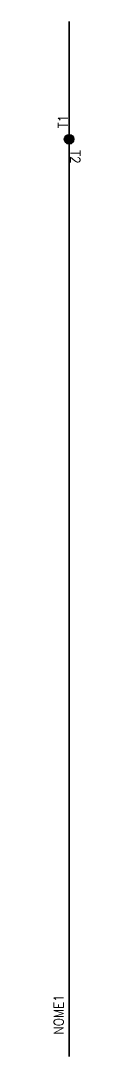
# Model space of a CAD drawing. Header units: millimetres. Extents: x -7 to -2, y -10 to 204.
import ezdxf
from ezdxf.enums import TextEntityAlignment as Align

# ---------------------------------------------------------------- set-up
doc = ezdxf.new("R2010")
doc.units = ezdxf.units.MM
doc.header["$LTSCALE"] = 10
doc.styles.add('ROMANS', font='romans.shx')

msp = doc.modelspace()

# ---------------------------------------------------------------- hatches: boundary and pattern name
h = msp.add_hatch(color=256)
h.paths.add_polyline_path([(-3.9, 180.21, 0.414214), (-4.9, 179.21, 0.414214), (-3.9, 178.21)])
h.paths.add_polyline_path([(-3.9, 178.21, 0.414214), (-2.9, 179.21, 0.414214), (-3.9, 180.21)])
h = msp.add_hatch(color=256)
h.paths.add_polyline_path([(-3.9, 178.21, 0.414214), (-2.9, 179.21, 0.414214), (-3.9, 180.21)])
h.paths.add_polyline_path([(-3.9, 180.21, 0.414214), (-4.9, 179.21, 0.414214), (-3.9, 178.21)])

# ---------------------------------------------------------------- linework, layer by layer
at = {"color": 7}
for p, q in [((-4.8, 179.21), (-4.9, 179.21)), ((-3, 179.21), (-2.9, 179.21))]:
    msp.add_line(p, q, dxfattribs=at)
at = {"color": 5, "const_width": 0.3}
msp.add_lwpolyline([(-3.9, 203.43), (-3.9, -9.45)], dxfattribs=at)
msp.add_circle((-3.9, 179.21), 1)
msp.add_circle((-3.9, 179.21), 1)
for p in [(-4.8, 179.21), (-3, 179.21)]:
    msp.add_point(p)

# ---------------------------------------------------------------- texts
at = {"color": 7, "style": 'ROMANS', "width": 0.9, "flags": 1}
for tag, rotation, p in [('T1', 90, (-4.17, 182.84)), ('T2', 270, (-3.64, 175.58))]:
    msp.add_attdef(tag, text='', height=2, rotation=rotation, dxfattribs=at).set_placement(p, align=Align.CENTER)
at = {"color": 7, "style": 'ROMANS', "width": 0.9}
msp.add_attdef('NOME1', (-5.05, -4.92), '', height=2, rotation=90, dxfattribs=at)

doc.saveas('drawing.dxf')
